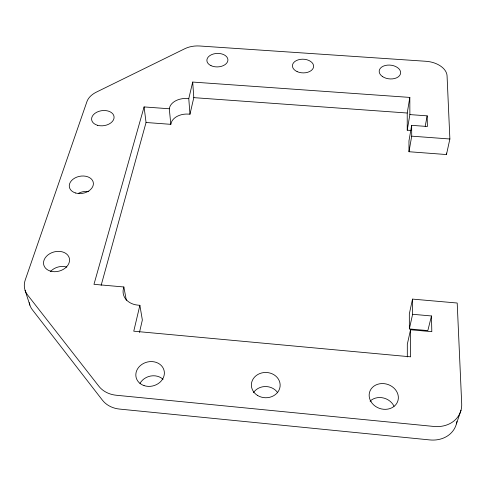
<?xml version="1.0" encoding="UTF-8"?>
<svg xmlns="http://www.w3.org/2000/svg" width="486" height="486" viewBox="0 0 486 486"><rect width="100%" height="100%" fill="white"/><g stroke="black" fill="none" stroke-linecap="round" stroke-linejoin="round"><path stroke-width="0.73" d="M410.931 130.455L407.238 130.187L407.232 113.019L409.82 97.413L192.699 82.061L188.775 98.64L189.965 114.216L188.325 114.101A15.127 10.376 -4 0 0 177.208 116.318L175.689 117.223A15.127 10.376 -4 0 0 171.096 123.225L170.823 124.337L146.055 122.496L144.087 106.926L169.286 108.767L169.565 107.655A15.394 10.388 -3.9 0 1 174.249 101.647L175.792 100.742A15.394 10.388 -3.9 0 1 187.11 98.518L188.775 98.64M407.238 130.187L409.874 114.593L409.82 97.413M409.874 114.593L427.164 115.844L427.388 126.494L411.654 125.339L408.963 140.922L408.987 151.729L446.464 154.548L449.878 138.99L447.065 75.883A20.868 13.28 7.5 0 0 425.985 61.285L199.631 45.994A20.212 12.928 -2.9 0 0 184.795 48.728L96.374 92.121A21.402 14.124 -7.5 0 0 86.939 101.586L25.272 279.881A25.989 19.762 -16.5 0 0 27.574 294.953L98.846 386.224A27.799 23.352 -17 0 0 116.367 395.258L433.852 426.453A29.002 24.245 22.8 0 0 461.7 403.811L457.198 303.021L412.523 299.103L409.327 313.871L409.358 328.931L427.832 330.602L431.477 315.967L412.602 314.284L409.358 328.931M408.987 151.729L411.709 136.165L411.654 125.339M425.201 126.239L427.164 115.844M431.477 315.967L431.811 331.677L410.548 329.757L407.311 344.264L407.311 356.931M139.47 332.473L142.349 320.007L139.883 305.317L137.854 305.129A18.517 14.72 -10.7 0 1 123.456 288.562L123.863 286.977L93.974 284.322L144.087 106.926M189.965 114.216L193.799 97.643L192.699 82.061M139.883 305.317L133.759 331.197L410.634 356.827L410.548 329.757M101.161 285.306L146.055 122.496M456.409 423.889L461.014 410.214M193.799 97.643L407.232 113.019M411.709 136.165L449.878 138.99M25.078 290.336L29.871 305.135M123.863 286.977L126.342 300.33M169.286 108.767L170.823 124.337M446.403 153.047L446.464 154.548M412.523 299.103L412.602 314.284M370.077 401.157A14.477 12.527 19.3 0 1 394.031 406.272M253.455 392.652A14.07 12.515 1.6 0 1 277.706 392.743M139.95 383.484A14.094 12.138 -15.2 0 1 163.053 379.329M50.647 271.382A12.958 9.86 -15.6 0 1 66.807 267.1M78.471 193.319A11.956 8.614 -11.2 0 1 88.829 191.654M456.913 421.398A28.358 23.948 23.9 0 1 429.812 439.927L119.55 409.078A27.198 23.097 -17.9 0 1 102.4 400.142L32.331 309.722A25.46 19.616 -17.1 0 1 29.263 302.626M371.043 401.746A14.805 12.672 18.2 0 0 396.345 403.988A14.805 12.672 18.2 0 0 383.873 383.618A14.805 12.672 18.2 0 0 371.043 401.746M257.452 395.385A14.392 12.648 1.5 0 0 280.094 386.352A14.392 12.648 1.5 0 0 259.737 373.582A14.392 12.648 1.5 0 0 257.452 395.385M144.044 385.598A14.404 12.271 -14.4 0 0 164.329 371.972A14.404 12.271 -14.4 0 0 141.924 364.385A14.404 12.271 -14.4 0 0 144.044 385.598M50.234 271.067A13.219 9.92 -15.1 0 0 69.565 259.889A13.219 9.92 -15.1 0 0 49.839 253.662A13.219 9.92 -15.1 0 0 50.234 271.067M75.658 193.009A12.18 8.645 -10.8 0 0 93.397 183.356A12.18 8.645 -10.8 0 0 74.941 177.979A12.18 8.645 -10.8 0 0 75.658 193.009M97.704 125.339A11.318 7.576 -8 0 0 114.082 116.919A11.318 7.576 -8 0 0 96.738 112.236A11.318 7.576 -8 0 0 97.704 125.339M211.009 65.659A10.522 6.749 -2 0 0 227.831 60.829A10.522 6.749 -2 0 0 213.366 54.007A10.522 6.749 -2 0 0 211.009 65.659M297.116 71.612A10.607 6.847 2 0 0 313.598 66.722A10.607 6.847 2 0 0 298.355 59.802A10.607 6.847 2 0 0 297.116 71.612M382.288 76.417A10.765 6.895 5.9 0 0 400.264 74.467A10.765 6.895 5.9 0 0 387.19 65.154A10.765 6.895 5.9 0 0 382.288 76.417"/></g></svg>
